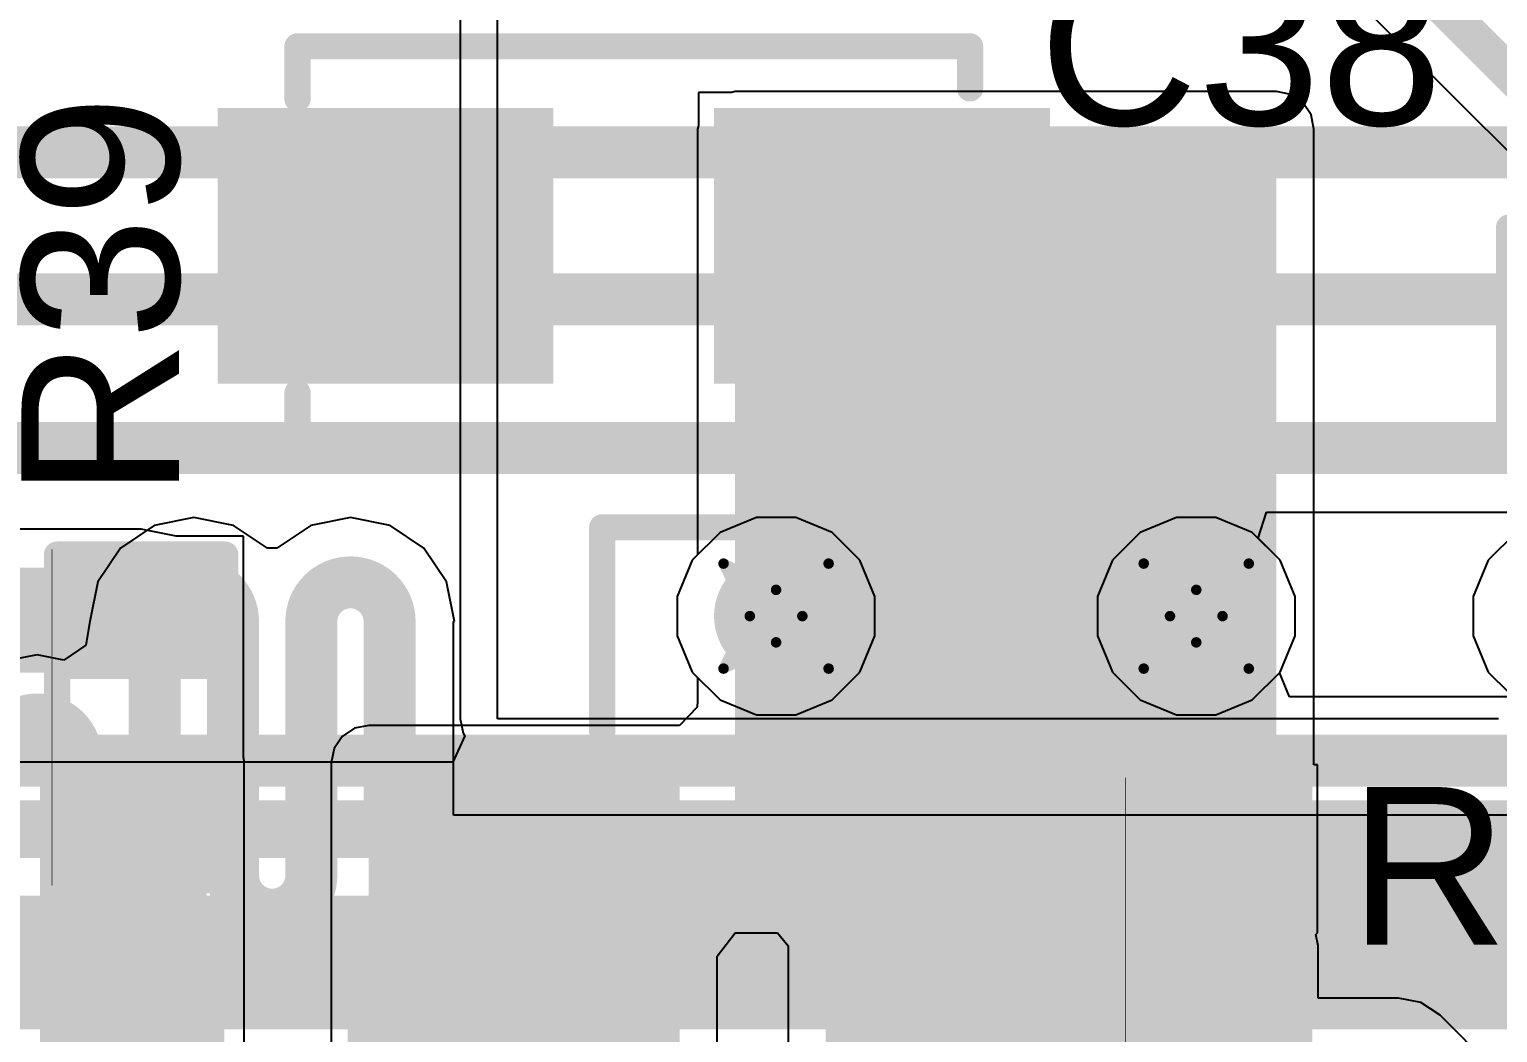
# Model space of a CAD drawing. Header units: inches. Extents: x -3 to 289, y -11 to 89.
# Drawn here: x 81.55 to 88.65, y 20.66 to 25.52 of the extents above; entities that cross this region are included whole.
import ezdxf

# ---------------------------------------------------------------- set-up
doc = ezdxf.new("R2010")
doc.units = ezdxf.units.IN
for name, color, linetype in [('Bottom Layer', 5, 'Continuous'), ('Drill Drawing', 1, 'Continuous'), ('Layer 1', 16, 'Continuous'), ('Layer 2', 76, 'Continuous'), ('Top Layer', 1, 'Continuous'), ('Top Overlay', 2, 'Continuous'), ('Top Paste', 8, 'Continuous'), ('Top Solder', 216, 'Continuous'), ('Via Holes', 16, 'Continuous')]:
    doc.layers.add(name, color=color, linetype=linetype)
doc.styles.add('Arial', font='', dxfattribs={"height": 0.2})
doc.styles.get('Arial').set_extended_font_data('Arial')

# ---------------------------------------------------------------- blocks, each defined once
blk = doc.blocks.new('SOT_23_3')
at = {"layer": 'Top Layer'}
for points in [[(-0.41, 1.46), (0.41, 1.46), (0.41, 0.54), (-0.41, 0.54)], [(-1.36, -0.54), (-0.54, -0.54), (-0.54, -1.46), (-1.36, -1.46)], [(0.54, -0.54), (1.36, -0.54), (1.36, -1.46), (0.54, -1.46)]]:
    blk.add_hatch(color=1, dxfattribs=at).paths.add_polyline_path(points)
at = {"layer": 'Top Paste'}
for points in [[(-0.41, 1.46), (0.41, 1.46), (0.41, 0.54), (-0.41, 0.54)], [(-1.36, -0.54), (-0.54, -0.54), (-0.54, -1.46), (-1.36, -1.46)], [(0.54, -0.54), (1.36, -0.54), (1.36, -1.46), (0.54, -1.46)]]:
    blk.add_hatch(color=8, dxfattribs=at).paths.add_polyline_path(points)
at = {"layer": 'Top Solder'}
for points in [[(-0.5116, 1.5616), (0.5116, 1.5616), (0.5116, 0.4384), (-0.5116, 0.4384)], [(-1.4616, -0.4384), (-0.4384, -0.4384), (-0.4384, -1.5616), (-1.4616, -1.5616)], [(0.4384, -0.4384), (1.4616, -0.4384), (1.4616, -1.5616), (0.4384, -1.5616)]]:
    blk.add_hatch(color=216, dxfattribs=at).paths.add_polyline_path(points)
at = {"layer": 'Top Overlay'}
for points in [[(-1.5494, 0.8128, 0.127, 0.127, 0), (-0.5588, 0.8128, 0.127, 0.127, 0)], [(-1.5494, 0.8128, 0.127, 0.127, 0), (-1.5494, -0.5842, 0.127, 0.127, 0)], [(0.5588, 0.8128, 0.127, 0.127, 0), (1.5494, 0.8128, 0.127, 0.127, 0)], [(1.5494, 0.8128, 0.127, 0.127, 0), (1.5494, -0.5842, 0.127, 0.127, 0)], [(-0.3302, -0.7874, 0.127, 0.127, 0), (0.3302, -0.7874, 0.127, 0.127, 0)], [(-1.6764, -1.0414, 0.127, 0.127, 0), (-1.6764, -1.2954, 0.127, 0.127, 0)], [(-1.6764, -1.0414, 0.127, 0.127, 0), (-1.5494, -1.1684, 0.127, 0.127, 0)], [(-1.5494, -1.1684, 0.127, 0.127, 0), (-1.6764, -1.2954, 0.127, 0.127, 0)]]:
    blk.add_lwpolyline(points, format="xyseb", dxfattribs=at)
for points in [[(-1.5812, 0.8128, 0.0635, 0.0635, 1), (-1.5176, 0.8128, 0.0635, 0.0635, 1)], [(-1.5812, 0.8128, 0.0635, 0.0635, 1), (-1.5176, 0.8128, 0.0635, 0.0635, 1)], [(-0.5905, 0.8128, 0.0635, 0.0635, 1), (-0.5271, 0.8128, 0.0635, 0.0635, 1)], [(0.5271, 0.8128, 0.0635, 0.0635, 1), (0.5905, 0.8128, 0.0635, 0.0635, 1)], [(1.5176, 0.8128, 0.0635, 0.0635, 1), (1.5812, 0.8128, 0.0635, 0.0635, 1)], [(1.5176, 0.8128, 0.0635, 0.0635, 1), (1.5812, 0.8128, 0.0635, 0.0635, 1)], [(-1.5812, -0.5842, 0.0635, 0.0635, 1), (-1.5176, -0.5842, 0.0635, 0.0635, 1)], [(1.5176, -0.5842, 0.0635, 0.0635, 1), (1.5812, -0.5842, 0.0635, 0.0635, 1)], [(-0.3619, -0.7874, 0.0635, 0.0635, 1), (-0.2984, -0.7874, 0.0635, 0.0635, 1)], [(0.2984, -0.7874, 0.0635, 0.0635, 1), (0.3619, -0.7874, 0.0635, 0.0635, 1)], [(-1.7082, -1.0414, 0.0635, 0.0635, 1), (-1.6446, -1.0414, 0.0635, 0.0635, 1)], [(-1.7082, -1.0414, 0.0635, 0.0635, 1), (-1.6446, -1.0414, 0.0635, 0.0635, 1)], [(-1.5812, -1.1684, 0.0635, 0.0635, 1), (-1.5176, -1.1684, 0.0635, 0.0635, 1)], [(-1.5812, -1.1684, 0.0635, 0.0635, 1), (-1.5176, -1.1684, 0.0635, 0.0635, 1)], [(-1.7082, -1.2954, 0.0635, 0.0635, 1), (-1.6446, -1.2954, 0.0635, 0.0635, 1)], [(-1.7082, -1.2954, 0.0635, 0.0635, 1), (-1.6446, -1.2954, 0.0635, 0.0635, 1)]]:
    blk.add_lwpolyline(points, format="xyseb", close=True, dxfattribs=at)
blk = doc.blocks.new('R___0402_31')
at = {"layer": 'Top Layer'}
for points in [[(-0.6985, -0.3175), (-0.6985, 0.3175), (-0.2413, 0.3175), (-0.2413, -0.3175)], [(0.2413, -0.3175), (0.2413, 0.3175), (0.6985, 0.3175), (0.6985, -0.3175)]]:
    blk.add_hatch(color=1, dxfattribs=at).paths.add_polyline_path(points)
at = {"layer": 'Top Paste'}
for points in [[(-0.6985, -0.3175), (-0.6985, 0.3175), (-0.2413, 0.3175), (-0.2413, -0.3175)], [(0.2413, -0.3175), (0.2413, 0.3175), (0.6985, 0.3175), (0.6985, -0.3175)]]:
    blk.add_hatch(color=8, dxfattribs=at).paths.add_polyline_path(points)
at = {"layer": 'Top Solder'}
for points in [[(-0.7535, -0.3725), (-0.7535, 0.3725), (-0.1863, 0.3725), (-0.1863, -0.3725)], [(0.1863, -0.3725), (0.1863, 0.3725), (0.7535, 0.3725), (0.7535, -0.3725)]]:
    blk.add_hatch(color=216, dxfattribs=at).paths.add_polyline_path(points)
at = {"layer": 'Top Overlay'}
for points in [[(0.7874, 0.4064, 0.127, 0.127, 0), (-0.7874, 0.4064, 0.127, 0.127, 0)], [(-0.7874, -0.4064, 0.127, 0.127, 0), (-0.7874, 0.4064, 0.127, 0.127, 0)], [(0.7874, -0.4064, 0.127, 0.127, 0), (0.7874, 0.4064, 0.127, 0.127, 0)], [(0.7874, -0.4064, 0.127, 0.127, 0), (-0.7874, -0.4064, 0.127, 0.127, 0)], [(0.8128, -0.4318, 0.00323, 0.00323, 0), (-0.8128, -0.4318, 0.00323, 0.00323, 0)]]:
    blk.add_lwpolyline(points, format="xyseb", dxfattribs=at)
for points in [[(-0.8191, 0.4064, 0.0635, 0.0635, 1), (-0.7556, 0.4064, 0.0635, 0.0635, 1)], [(-0.8191, 0.4064, 0.0635, 0.0635, 1), (-0.7556, 0.4064, 0.0635, 0.0635, 1)], [(0.7556, 0.4064, 0.0635, 0.0635, 1), (0.8191, 0.4064, 0.0635, 0.0635, 1)], [(0.7556, 0.4064, 0.0635, 0.0635, 1), (0.8191, 0.4064, 0.0635, 0.0635, 1)], [(-0.8191, -0.4064, 0.0635, 0.0635, 1), (-0.7556, -0.4064, 0.0635, 0.0635, 1)], [(-0.8191, -0.4064, 0.0635, 0.0635, 1), (-0.7556, -0.4064, 0.0635, 0.0635, 1)], [(0.7556, -0.4064, 0.0635, 0.0635, 1), (0.8191, -0.4064, 0.0635, 0.0635, 1)], [(0.7556, -0.4064, 0.0635, 0.0635, 1), (0.8191, -0.4064, 0.0635, 0.0635, 1)], [(-0.8136, -0.4318, 0.00161, 0.00161, 1), (-0.812, -0.4318, 0.00161, 0.00161, 1)], [(0.812, -0.4318, 0.00161, 0.00161, 1), (0.8136, -0.4318, 0.00161, 0.00161, 1)]]:
    blk.add_lwpolyline(points, format="xyseb", close=True, dxfattribs=at)
blk = doc.blocks.new('R___0402_32')
at = {"layer": 'Top Layer'}
for points in [[(-0.6985, -0.3175), (-0.6985, 0.3175), (-0.2413, 0.3175), (-0.2413, -0.3175)], [(0.2413, -0.3175), (0.2413, 0.3175), (0.6985, 0.3175), (0.6985, -0.3175)]]:
    blk.add_hatch(color=1, dxfattribs=at).paths.add_polyline_path(points)
at = {"layer": 'Top Paste'}
for points in [[(-0.6985, -0.3175), (-0.6985, 0.3175), (-0.2413, 0.3175), (-0.2413, -0.3175)], [(0.2413, -0.3175), (0.2413, 0.3175), (0.6985, 0.3175), (0.6985, -0.3175)]]:
    blk.add_hatch(color=8, dxfattribs=at).paths.add_polyline_path(points)
at = {"layer": 'Top Solder'}
for points in [[(-0.7535, -0.3725), (-0.7535, 0.3725), (-0.1863, 0.3725), (-0.1863, -0.3725)], [(0.1863, -0.3725), (0.1863, 0.3725), (0.7535, 0.3725), (0.7535, -0.3725)]]:
    blk.add_hatch(color=216, dxfattribs=at).paths.add_polyline_path(points)
at = {"layer": 'Top Overlay'}
for points in [[(0.7874, 0.4064, 0.127, 0.127, 0), (-0.7874, 0.4064, 0.127, 0.127, 0)], [(-0.7874, -0.4064, 0.127, 0.127, 0), (-0.7874, 0.4064, 0.127, 0.127, 0)], [(0.7874, -0.4064, 0.127, 0.127, 0), (0.7874, 0.4064, 0.127, 0.127, 0)], [(0.7874, -0.4064, 0.127, 0.127, 0), (-0.7874, -0.4064, 0.127, 0.127, 0)], [(0.8128, -0.4318, 0.00323, 0.00323, 0), (-0.8128, -0.4318, 0.00323, 0.00323, 0)]]:
    blk.add_lwpolyline(points, format="xyseb", dxfattribs=at)
for points in [[(-0.8191, 0.4064, 0.0635, 0.0635, 1), (-0.7556, 0.4064, 0.0635, 0.0635, 1)], [(-0.8191, 0.4064, 0.0635, 0.0635, 1), (-0.7556, 0.4064, 0.0635, 0.0635, 1)], [(0.7556, 0.4064, 0.0635, 0.0635, 1), (0.8191, 0.4064, 0.0635, 0.0635, 1)], [(0.7556, 0.4064, 0.0635, 0.0635, 1), (0.8191, 0.4064, 0.0635, 0.0635, 1)], [(-0.8191, -0.4064, 0.0635, 0.0635, 1), (-0.7556, -0.4064, 0.0635, 0.0635, 1)], [(-0.8191, -0.4064, 0.0635, 0.0635, 1), (-0.7556, -0.4064, 0.0635, 0.0635, 1)], [(0.7556, -0.4064, 0.0635, 0.0635, 1), (0.8191, -0.4064, 0.0635, 0.0635, 1)], [(0.7556, -0.4064, 0.0635, 0.0635, 1), (0.8191, -0.4064, 0.0635, 0.0635, 1)], [(-0.8136, -0.4318, 0.00161, 0.00161, 1), (-0.812, -0.4318, 0.00161, 0.00161, 1)], [(0.812, -0.4318, 0.00161, 0.00161, 1), (0.8136, -0.4318, 0.00161, 0.00161, 1)]]:
    blk.add_lwpolyline(points, format="xyseb", close=True, dxfattribs=at)
blk = doc.blocks.new('IND_0603__1608_M_______90')
at = {"layer": 'Top Layer'}
for points in [[(-1, 0.4), (-0.4, 0.4), (-0.4, -0.4), (-1, -0.4)], [(0.4, 0.4), (1, 0.4), (1, -0.4), (0.4, -0.4)]]:
    blk.add_hatch(color=1, dxfattribs=at).paths.add_polyline_path(points)
at = {"layer": 'Top Paste'}
for points in [[(-1, 0.4), (-0.4, 0.4), (-0.4, -0.4), (-1, -0.4)], [(0.4, 0.4), (1, 0.4), (1, -0.4), (0.4, -0.4)]]:
    blk.add_hatch(color=8, dxfattribs=at).paths.add_polyline_path(points)
at = {"layer": 'Top Solder'}
for points in [[(-1.1016, 0.5016), (-0.2984, 0.5016), (-0.2984, -0.5016), (-1.1016, -0.5016)], [(0.2984, 0.5016), (1.1016, 0.5016), (1.1016, -0.5016), (0.2984, -0.5016)]]:
    blk.add_hatch(color=216, dxfattribs=at).paths.add_polyline_path(points)
at = {"layer": 'Top Overlay'}
for points in [[(0.2286, 0.4572, 0.127, 0.127, 0), (-0.2032, 0.4572, 0.127, 0.127, 0)], [(0.2286, -0.4572, 0.127, 0.127, 0), (-0.2032, -0.4572, 0.127, 0.127, 0)]]:
    blk.add_lwpolyline(points, format="xyseb", dxfattribs=at)
for points in [[(-0.2349, 0.4572, 0.0635, 0.0635, 1), (-0.1714, 0.4572, 0.0635, 0.0635, 1)], [(0.1968, 0.4572, 0.0635, 0.0635, 1), (0.2604, 0.4572, 0.0635, 0.0635, 1)], [(-0.2349, -0.4572, 0.0635, 0.0635, 1), (-0.1714, -0.4572, 0.0635, 0.0635, 1)], [(0.1968, -0.4572, 0.0635, 0.0635, 1), (0.2604, -0.4572, 0.0635, 0.0635, 1)]]:
    blk.add_lwpolyline(points, format="xyseb", close=True, dxfattribs=at)
blk = doc.blocks.new('C____A_115')
at = {"layer": 'Top Layer'}
for points in [[(-1.91, 0.565), (-0.49, 0.565), (-0.49, -0.565), (-1.91, -0.565)], [(0.49, 0.565), (1.91, 0.565), (1.91, -0.565), (0.49, -0.565)]]:
    blk.add_hatch(color=1, dxfattribs=at).paths.add_polyline_path(points)
at = {"layer": 'Top Paste'}
for points in [[(-1.91, 0.565), (-0.49, 0.565), (-0.49, -0.565), (-1.91, -0.565)], [(0.49, 0.565), (1.91, 0.565), (1.91, -0.565), (0.49, -0.565)]]:
    blk.add_hatch(color=8, dxfattribs=at).paths.add_polyline_path(points)
at = {"layer": 'Top Solder'}
for points in [[(-2.0116, 0.6666), (-0.3884, 0.6666), (-0.3884, -0.6666), (-2.0116, -0.6666)], [(0.3884, 0.6666), (2.0116, 0.6666), (2.0116, -0.6666), (0.3884, -0.6666)]]:
    blk.add_hatch(color=216, dxfattribs=at).paths.add_polyline_path(points)
at = {"layer": 'Top Overlay'}
for points in [[(1.6256, 0.9652, 0.127, 0.127, 0), (-1.6256, 0.9652, 0.127, 0.127, 0)], [(-1.6256, 0.9652, 0.127, 0.127, 0), (-1.6256, 0.762, 0.127, 0.127, 0)], [(1.6256, 0.9652, 0.127, 0.127, 0), (1.6256, 0.7112, 0.127, 0.127, 0)], [(-2.4192, 0.3254, 0.2, 0.2, 0), (-2.4192, -0.2746, 0.2, 0.2, 0)], [(-2.1192, 0.0254, 0.2, 0.2, 0), (-2.7192, 0.0254, 0.2, 0.2, 0)], [(-1.6256, -0.762, 0.127, 0.127, 0), (-1.6256, -0.9652, 0.127, 0.127, 0)], [(1.6256, -0.7112, 0.127, 0.127, 0), (1.6256, -0.9652, 0.127, 0.127, 0)], [(1.6256, -0.9652, 0.127, 0.127, 0), (-1.6256, -0.9652, 0.127, 0.127, 0)]]:
    blk.add_lwpolyline(points, format="xyseb", dxfattribs=at)
for points in [[(-1.6574, 0.9652, 0.0635, 0.0635, 1), (-1.5938, 0.9652, 0.0635, 0.0635, 1)], [(-1.6574, 0.9652, 0.0635, 0.0635, 1), (-1.5938, 0.9652, 0.0635, 0.0635, 1)], [(1.5938, 0.9652, 0.0635, 0.0635, 1), (1.6574, 0.9652, 0.0635, 0.0635, 1)], [(1.5938, 0.9652, 0.0635, 0.0635, 1), (1.6574, 0.9652, 0.0635, 0.0635, 1)], [(-1.6574, 0.762, 0.0635, 0.0635, 1), (-1.5938, 0.762, 0.0635, 0.0635, 1)], [(1.5938, 0.7112, 0.0635, 0.0635, 1), (1.6574, 0.7112, 0.0635, 0.0635, 1)], [(-2.4692, 0.3254, 0.1, 0.1, 1), (-2.3692, 0.3254, 0.1, 0.1, 1)], [(-2.7692, 0.0254, 0.1, 0.1, 1), (-2.6692, 0.0254, 0.1, 0.1, 1)], [(-2.1692, 0.0254, 0.1, 0.1, 1), (-2.0692, 0.0254, 0.1, 0.1, 1)], [(-2.4692, -0.2746, 0.1, 0.1, 1), (-2.3692, -0.2746, 0.1, 0.1, 1)], [(-1.6574, -0.762, 0.0635, 0.0635, 1), (-1.5938, -0.762, 0.0635, 0.0635, 1)], [(1.5938, -0.7112, 0.0635, 0.0635, 1), (1.6574, -0.7112, 0.0635, 0.0635, 1)], [(-1.6574, -0.9652, 0.0635, 0.0635, 1), (-1.5938, -0.9652, 0.0635, 0.0635, 1)], [(-1.6574, -0.9652, 0.0635, 0.0635, 1), (-1.5938, -0.9652, 0.0635, 0.0635, 1)], [(1.5938, -0.9652, 0.0635, 0.0635, 1), (1.6574, -0.9652, 0.0635, 0.0635, 1)], [(1.5938, -0.9652, 0.0635, 0.0635, 1), (1.6574, -0.9652, 0.0635, 0.0635, 1)]]:
    blk.add_lwpolyline(points, format="xyseb", close=True, dxfattribs=at)
blk = doc.blocks.new('C___0603_126')
at = {"layer": 'Top Layer'}
for points in [[(-0.381, 0.4445), (-0.381, -0.4445), (-1.143, -0.4445), (-1.143, 0.4445)], [(1.143, 0.4445), (1.143, -0.4445), (0.381, -0.4445), (0.381, 0.4445)]]:
    blk.add_hatch(color=1, dxfattribs=at).paths.add_polyline_path(points)
at = {"layer": 'Top Paste'}
for points in [[(-0.381, 0.4445), (-0.381, -0.4445), (-1.143, -0.4445), (-1.143, 0.4445)], [(1.143, 0.4445), (1.143, -0.4445), (0.381, -0.4445), (0.381, 0.4445)]]:
    blk.add_hatch(color=8, dxfattribs=at).paths.add_polyline_path(points)
at = {"layer": 'Top Solder'}
for points in [[(-0.321, 0.5045), (-0.321, -0.5045), (-1.203, -0.5045), (-1.203, 0.5045)], [(1.203, 0.5045), (1.203, -0.5045), (0.321, -0.5045), (0.321, 0.5045)]]:
    blk.add_hatch(color=216, dxfattribs=at).paths.add_polyline_path(points)
at = {"layer": 'Top Overlay'}
for points in [[(-1.2446, 0.5334, 0.127, 0.127, 0), (-0.4572, 0.5334, 0.127, 0.127, 0)], [(-1.2446, -0.5334, 0.127, 0.127, 0), (-1.2446, 0.5334, 0.127, 0.127, 0)], [(0.4572, 0.5334, 0.127, 0.127, 0), (1.2446, 0.5334, 0.127, 0.127, 0)], [(1.2446, -0.5334, 0.127, 0.127, 0), (1.2446, 0.5334, 0.127, 0.127, 0)], [(-1.2446, -0.5334, 0.127, 0.127, 0), (-0.4572, -0.5334, 0.127, 0.127, 0)], [(0.4572, -0.5334, 0.127, 0.127, 0), (1.2446, -0.5334, 0.127, 0.127, 0)]]:
    blk.add_lwpolyline(points, format="xyseb", dxfattribs=at)
for points in [[(-1.2764, 0.5334, 0.0635, 0.0635, 1), (-1.2128, 0.5334, 0.0635, 0.0635, 1)], [(-1.2764, 0.5334, 0.0635, 0.0635, 1), (-1.2128, 0.5334, 0.0635, 0.0635, 1)], [(-0.4889, 0.5334, 0.0635, 0.0635, 1), (-0.4254, 0.5334, 0.0635, 0.0635, 1)], [(0.4254, 0.5334, 0.0635, 0.0635, 1), (0.4889, 0.5334, 0.0635, 0.0635, 1)], [(1.2128, 0.5334, 0.0635, 0.0635, 1), (1.2764, 0.5334, 0.0635, 0.0635, 1)], [(1.2128, 0.5334, 0.0635, 0.0635, 1), (1.2764, 0.5334, 0.0635, 0.0635, 1)], [(-1.2764, -0.5334, 0.0635, 0.0635, 1), (-1.2128, -0.5334, 0.0635, 0.0635, 1)], [(-1.2764, -0.5334, 0.0635, 0.0635, 1), (-1.2128, -0.5334, 0.0635, 0.0635, 1)], [(-0.4889, -0.5334, 0.0635, 0.0635, 1), (-0.4254, -0.5334, 0.0635, 0.0635, 1)], [(0.4254, -0.5334, 0.0635, 0.0635, 1), (0.4889, -0.5334, 0.0635, 0.0635, 1)], [(1.2128, -0.5334, 0.0635, 0.0635, 1), (1.2764, -0.5334, 0.0635, 0.0635, 1)], [(1.2128, -0.5334, 0.0635, 0.0635, 1), (1.2764, -0.5334, 0.0635, 0.0635, 1)]]:
    blk.add_lwpolyline(points, format="xyseb", close=True, dxfattribs=at)

msp = doc.modelspace()

# ---------------------------------------------------------------- hatches: boundary and pattern name
at = {"layer": 'Bottom Layer'}
h = msp.add_hatch(color=5, dxfattribs=at)
edge = h.paths.add_edge_path()
edge.add_arc((85.1634, 22.6788), 0.3, 0, 360)
h = msp.add_hatch(color=5, dxfattribs=at)
edge = h.paths.add_edge_path()
edge.add_arc((87.1947, 22.6788), 0.3, 0, 360)
at = {"layer": 'Layer 1'}
h = msp.add_hatch(color=16, dxfattribs=at)
edge = h.paths.add_edge_path()
edge.add_arc((85.1634, 22.6788), 0.3, 0, 360)
h = msp.add_hatch(color=16, dxfattribs=at)
edge = h.paths.add_edge_path()
edge.add_arc((87.1947, 22.6788), 0.3, 0, 360)
at = {"layer": 'Layer 2'}
h = msp.add_hatch(color=76, dxfattribs=at)
edge = h.paths.add_edge_path()
edge.add_arc((85.1634, 22.6788), 0.3, 0, 360)
h = msp.add_hatch(color=76, dxfattribs=at)
edge = h.paths.add_edge_path()
edge.add_arc((87.1947, 22.6788), 0.3, 0, 360)
at = {"layer": 'Top Layer'}
for points in [[(84.9655, 21.3273), (87.5821, 21.3273), (87.5821, 25.0347), (84.9655, 25.0347)], [(81.6049, 20.0356), (82.4114, 20.0356), (82.4114, 21.9788), (81.6049, 21.9788)], [(84.6967, 20.0095), (84.6967, 21.9689), (83.1939, 21.9689), (83.1939, 20.0095)], [(85.4032, 20.0095), (87.603, 20.0095), (87.603, 21.0833), (85.4032, 21.0833)]]:
    msp.add_hatch(color=1, dxfattribs=at).paths.add_polyline_path(points)
h = msp.add_hatch(color=1, dxfattribs=at)
edge = h.paths.add_edge_path()
edge.add_arc((85.1634, 22.6788), 0.3, 0, 360)
h = msp.add_hatch(color=1, dxfattribs=at)
edge = h.paths.add_edge_path()
edge.add_arc((87.1947, 22.6788), 0.3, 0, 360)
at = {"layer": 'Via Holes'}
h = msp.add_hatch(color=7, dxfattribs=at)
edge = h.paths.add_edge_path()
edge.add_arc((85.1634, 22.6788), 0.15, 0, 360)
h = msp.add_hatch(color=7, dxfattribs=at)
edge = h.paths.add_edge_path()
edge.add_arc((87.1947, 22.6788), 0.15, 0, 360)

# ---------------------------------------------------------------- linework, layer by layer
at = {"layer": 'Bottom Layer'}
for p, q in [((83.6361, 31.7191), (83.6361, 22.182)), ((83.8174, 22.182), (83.8174, 31.7191)), ((88.741, 23.0839), (88.6066, 22.9495)), ((88.6066, 22.9495), (88.5339, 22.7739)), ((88.5339, 22.7739), (88.5339, 22.5838)), ((88.5339, 22.5838), (88.6066, 22.4082)), ((88.6066, 22.4082), (88.7058, 22.309)), ((83.6361, 22.182), (83.6499, 22.1126)), ((88.656, 22.182), (83.8174, 22.182)), ((83.6588, 22.0993), (83.6, 21.9723)), ((83.6499, 22.1126), (83.6588, 22.0993)), ((83.6, 21.9723), (81.4877, 21.9723))]:
    msp.add_line(p, q, dxfattribs=at)
for points in [[(81.3536, 21.6486, 0.2794, 0.2794, 0), (92.9986, 21.6486, 0.2794, 0.2794, 0)], [(80.9063, 21.029, 0.2794, 0.2794, 0), (93.7839, 21.029, 0.2794, 0.2794, 0)]]:
    msp.add_lwpolyline(points, format="xyseb", dxfattribs=at)
at = {"layer": 'Drill Drawing'}
for points in [[(84.9094, 22.9328, 0.0508, 0.0508, 0), (85.1634, 22.8058, 0.0508, 0.0508, 0)], [(84.9094, 22.9328, 0.0508, 0.0508, 0), (85.0364, 22.6788, 0.0508, 0.0508, 0)], [(85.1634, 22.8058, 0.0508, 0.0508, 0), (85.4174, 22.9328, 0.0508, 0.0508, 0)], [(85.2904, 22.6788, 0.0508, 0.0508, 0), (85.4174, 22.9328, 0.0508, 0.0508, 0)], [(86.9407, 22.9328, 0.0508, 0.0508, 0), (87.1947, 22.8058, 0.0508, 0.0508, 0)], [(86.9407, 22.9328, 0.0508, 0.0508, 0), (87.0677, 22.6788, 0.0508, 0.0508, 0)], [(87.1947, 22.8058, 0.0508, 0.0508, 0), (87.4487, 22.9328, 0.0508, 0.0508, 0)], [(87.3217, 22.6788, 0.0508, 0.0508, 0), (87.4487, 22.9328, 0.0508, 0.0508, 0)], [(84.9094, 22.4248, 0.0508, 0.0508, 0), (85.0364, 22.6788, 0.0508, 0.0508, 0)], [(85.2904, 22.6788, 0.0508, 0.0508, 0), (85.4174, 22.4248, 0.0508, 0.0508, 0)], [(86.9407, 22.4248, 0.0508, 0.0508, 0), (87.0677, 22.6788, 0.0508, 0.0508, 0)], [(87.3217, 22.6788, 0.0508, 0.0508, 0), (87.4487, 22.4248, 0.0508, 0.0508, 0)], [(84.9094, 22.4248, 0.0508, 0.0508, 0), (85.1634, 22.5518, 0.0508, 0.0508, 0)], [(85.1634, 22.5518, 0.0508, 0.0508, 0), (85.4174, 22.4248, 0.0508, 0.0508, 0)], [(86.9407, 22.4248, 0.0508, 0.0508, 0), (87.1947, 22.5518, 0.0508, 0.0508, 0)], [(87.1947, 22.5518, 0.0508, 0.0508, 0), (87.4487, 22.4248, 0.0508, 0.0508, 0)]]:
    msp.add_lwpolyline(points, format="xyseb", dxfattribs=at)
for points in [[(84.8967, 22.9328, 0.0254, 0.0254, 1), (84.9221, 22.9328, 0.0254, 0.0254, 1)], [(84.8967, 22.9328, 0.0254, 0.0254, 1), (84.9221, 22.9328, 0.0254, 0.0254, 1)], [(85.4047, 22.9328, 0.0254, 0.0254, 1), (85.4301, 22.9328, 0.0254, 0.0254, 1)], [(85.4047, 22.9328, 0.0254, 0.0254, 1), (85.4301, 22.9328, 0.0254, 0.0254, 1)], [(86.928, 22.9328, 0.0254, 0.0254, 1), (86.9534, 22.9328, 0.0254, 0.0254, 1)], [(86.928, 22.9328, 0.0254, 0.0254, 1), (86.9534, 22.9328, 0.0254, 0.0254, 1)], [(87.436, 22.9328, 0.0254, 0.0254, 1), (87.4614, 22.9328, 0.0254, 0.0254, 1)], [(87.436, 22.9328, 0.0254, 0.0254, 1), (87.4614, 22.9328, 0.0254, 0.0254, 1)], [(85.1507, 22.8058, 0.0254, 0.0254, 1), (85.1761, 22.8058, 0.0254, 0.0254, 1)], [(85.1507, 22.8058, 0.0254, 0.0254, 1), (85.1761, 22.8058, 0.0254, 0.0254, 1)], [(87.182, 22.8058, 0.0254, 0.0254, 1), (87.2074, 22.8058, 0.0254, 0.0254, 1)], [(87.182, 22.8058, 0.0254, 0.0254, 1), (87.2074, 22.8058, 0.0254, 0.0254, 1)], [(85.0237, 22.6788, 0.0254, 0.0254, 1), (85.0491, 22.6788, 0.0254, 0.0254, 1)], [(85.0237, 22.6788, 0.0254, 0.0254, 1), (85.0491, 22.6788, 0.0254, 0.0254, 1)], [(85.2777, 22.6788, 0.0254, 0.0254, 1), (85.3031, 22.6788, 0.0254, 0.0254, 1)], [(85.2777, 22.6788, 0.0254, 0.0254, 1), (85.3031, 22.6788, 0.0254, 0.0254, 1)], [(87.055, 22.6788, 0.0254, 0.0254, 1), (87.0804, 22.6788, 0.0254, 0.0254, 1)], [(87.055, 22.6788, 0.0254, 0.0254, 1), (87.0804, 22.6788, 0.0254, 0.0254, 1)], [(87.309, 22.6788, 0.0254, 0.0254, 1), (87.3344, 22.6788, 0.0254, 0.0254, 1)], [(87.309, 22.6788, 0.0254, 0.0254, 1), (87.3344, 22.6788, 0.0254, 0.0254, 1)], [(85.1507, 22.5518, 0.0254, 0.0254, 1), (85.1761, 22.5518, 0.0254, 0.0254, 1)], [(85.1507, 22.5518, 0.0254, 0.0254, 1), (85.1761, 22.5518, 0.0254, 0.0254, 1)], [(87.182, 22.5518, 0.0254, 0.0254, 1), (87.2074, 22.5518, 0.0254, 0.0254, 1)], [(87.182, 22.5518, 0.0254, 0.0254, 1), (87.2074, 22.5518, 0.0254, 0.0254, 1)], [(84.8967, 22.4248, 0.0254, 0.0254, 1), (84.9221, 22.4248, 0.0254, 0.0254, 1)], [(84.8967, 22.4248, 0.0254, 0.0254, 1), (84.9221, 22.4248, 0.0254, 0.0254, 1)], [(85.4047, 22.4248, 0.0254, 0.0254, 1), (85.4301, 22.4248, 0.0254, 0.0254, 1)], [(85.4047, 22.4248, 0.0254, 0.0254, 1), (85.4301, 22.4248, 0.0254, 0.0254, 1)], [(86.928, 22.4248, 0.0254, 0.0254, 1), (86.9534, 22.4248, 0.0254, 0.0254, 1)], [(86.928, 22.4248, 0.0254, 0.0254, 1), (86.9534, 22.4248, 0.0254, 0.0254, 1)], [(87.436, 22.4248, 0.0254, 0.0254, 1), (87.4614, 22.4248, 0.0254, 0.0254, 1)], [(87.436, 22.4248, 0.0254, 0.0254, 1), (87.4614, 22.4248, 0.0254, 0.0254, 1)]]:
    msp.add_lwpolyline(points, format="xyseb", close=True, dxfattribs=at)
at = {"layer": 'Layer 1'}
for p, q in [((87.4939, 23.0553), (87.5343, 23.1823)), ((87.5343, 23.1823), (89.5532, 23.1823)), ((87.5997, 22.9495), (87.4939, 23.0553)), ((87.6725, 22.7739), (87.5997, 22.9495)), ((87.6725, 22.5838), (87.6725, 22.7739)), ((87.5997, 22.4082), (87.6725, 22.5838)), ((87.5972, 22.4056), (87.5997, 22.4082)), ((87.6458, 22.2883), (87.5972, 22.4056)), ((89.4081, 22.2883), (87.6458, 22.2883))]:
    msp.add_line(p, q, dxfattribs=at)
for points in [[(77.8773, 24.9223, 0.2515, 0.2515, 0), (95.1309, 24.9223, 0.2515, 0.2515, 0)], [(76.0376, 24.2116, 0.2515, 0.2515, 0), (96.454, 24.2116, 0.2515, 0.2515, 0)], [(75.9289, 23.4918, 0.2515, 0.2515, 0), (102.3505, 23.4918, 0.2515, 0.2515, 0)], [(80.6606, 21.9788, 0.2515, 0.2515, 0), (103.6255, 21.9788, 0.2515, 0.2515, 0)], [(76.4849, 21.201, 0.2515, 0.2515, 0), (100.9624, 21.201, 0.2515, 0.2515, 0)]]:
    msp.add_lwpolyline(points, format="xyseb", dxfattribs=at)
at = {"layer": 'Layer 2'}
for p, q in [((82.3488, 23.1552), (82.1566, 23.117)), ((82.5411, 23.117), (82.3488, 23.1552)), ((83.1058, 23.1552), (82.9135, 23.117)), ((83.298, 23.117), (83.1058, 23.1552)), ((85.0683, 23.1566), (84.8927, 23.0839)), ((85.2584, 23.1566), (85.0683, 23.1566)), ((85.434, 23.0839), (85.2584, 23.1566)), ((87.0996, 23.1566), (86.924, 23.0839)), ((87.2897, 23.1566), (87.0996, 23.1566)), ((87.4653, 23.0839), (87.2897, 23.1566)), ((82.1566, 23.117), (81.9936, 23.0081)), ((82.7041, 23.0081), (82.5411, 23.117)), ((82.9135, 23.117), (82.7505, 23.0081)), ((83.461, 23.0081), (83.298, 23.117)), ((84.8927, 23.0839), (84.7583, 22.9495)), ((85.5684, 22.9495), (85.434, 23.0839)), ((86.924, 23.0839), (86.7896, 22.9495)), ((87.5997, 22.9495), (87.4653, 23.0839)), ((81.9936, 23.0081), (81.8847, 22.8451)), ((82.7505, 23.0081), (82.7041, 23.0081)), ((83.5699, 22.8451), (83.461, 23.0081)), ((84.7583, 22.9495), (84.6856, 22.7739)), ((85.6412, 22.7739), (85.5684, 22.9495)), ((86.7896, 22.9495), (86.7169, 22.7739)), ((87.6725, 22.7739), (87.5997, 22.9495)), ((81.8847, 22.8451), (81.8464, 22.6528)), ((83.6082, 22.6528), (83.5699, 22.8451)), ((84.6856, 22.7739), (84.6856, 22.5838)), ((85.6412, 22.5838), (85.6412, 22.7739)), ((86.7169, 22.7739), (86.7169, 22.5838)), ((87.6725, 22.5838), (87.6725, 22.7739)), ((81.8464, 22.6528), (81.8264, 22.5379)), ((81.8464, 22.6528), (81.8464, 22.6528)), ((83.6045, 21.716), (83.6045, 22.6528)), ((83.6045, 22.6528), (83.6082, 22.6528)), ((84.6856, 22.5838), (84.7583, 22.4082)), ((85.5684, 22.4082), (85.6412, 22.5838)), ((86.7169, 22.5838), (86.7896, 22.4082)), ((87.5997, 22.4082), (87.6725, 22.5838)), ((81.8264, 22.5379), (81.7207, 22.4663)), ((81.5919, 22.4919), (81.3997, 22.4536)), ((81.7207, 22.4663), (81.5919, 22.4919)), ((84.7583, 22.4082), (84.8927, 22.2738)), ((85.434, 22.2738), (85.5684, 22.4082)), ((86.7896, 22.4082), (86.924, 22.2738)), ((87.4653, 22.2738), (87.5997, 22.4082)), ((84.8927, 22.2738), (85.0683, 22.201)), ((85.2584, 22.201), (85.434, 22.2738)), ((86.924, 22.2738), (87.0996, 22.201)), ((87.2897, 22.201), (87.4653, 22.2738)), ((85.0683, 22.201), (85.2584, 22.201)), ((87.0996, 22.201), (87.2897, 22.201)), ((97.8542, 21.716), (83.6045, 21.716))]:
    msp.add_line(p, q, dxfattribs=at)
for points in [[(82.1596, 22.6528, 0.2515, 0.2515, -1), (82.5381, 22.6528, 0.2515, 0.2515, 0)], [(82.9165, 22.6528, 0.2515, 0.2515, -1), (83.295, 22.6528, 0.2515, 0.2515, 0)], [(82.1596, 21.4237, 0.2515, 0.2515, 0), (82.1596, 22.6528, 0.2515, 0.2515, 0)], [(82.5381, 21.4237, 0.2515, 0.2515, 0), (82.5381, 22.6528, 0.2515, 0.2515, 0)], [(82.9165, 21.4237, 0.2515, 0.2515, 0), (82.9165, 22.6528, 0.2515, 0.2515, 0)], [(83.295, 21.658, 0.2515, 0.2515, 0), (83.295, 22.6528, 0.2515, 0.2515, 0)], [(81.4027, 21.9895, 0.2515, 0.2515, -1), (81.7812, 21.9895, 0.2515, 0.2515, 0)], [(81.7812, 21.4237, 0.2515, 0.2515, 0), (81.7812, 21.9895, 0.2515, 0.2515, 0)], [(83.5465, 21.4066, 0.2515, 0.2515, -0.414214), (83.295, 21.658, 0.2515, 0.2515, 0)], [(82.1596, 21.4237, 0.2515, 0.2515, -1), (81.7812, 21.4237, 0.2515, 0.2515, 0)], [(82.9165, 21.4237, 0.2515, 0.2515, -1), (82.5381, 21.4237, 0.2515, 0.2515, 0)], [(83.5465, 21.4066, 0.2515, 0.2515, 0), (84.0507, 21.4066, 0.2515, 0.2515, 0)], [(84.0507, 21.4066, 0.2515, 0.2515, 0), (97.8543, 21.4066, 0.2515, 0.2515, 0)], [(77.9122, 20.8052, 0.2515, 0.2515, 0), (97.2615, 20.8052, 0.2515, 0.2515, 0)]]:
    msp.add_lwpolyline(points, format="xyseb", dxfattribs=at)
for points in [[(82.0967, 22.6528, 0.1257, 0.1257, 1), (82.2225, 22.6528, 0.1257, 0.1257, 1)], [(82.0967, 22.6528, 0.1257, 0.1257, 1), (82.2225, 22.6528, 0.1257, 0.1257, 1)], [(82.4752, 22.6528, 0.1257, 0.1257, 1), (82.6009, 22.6528, 0.1257, 0.1257, 1)], [(82.4752, 22.6528, 0.1257, 0.1257, 1), (82.6009, 22.6528, 0.1257, 0.1257, 1)], [(82.8537, 22.6528, 0.1257, 0.1257, 1), (82.9794, 22.6528, 0.1257, 0.1257, 1)], [(82.8537, 22.6528, 0.1257, 0.1257, 1), (82.9794, 22.6528, 0.1257, 0.1257, 1)], [(83.2321, 22.6528, 0.1257, 0.1257, 1), (83.3579, 22.6528, 0.1257, 0.1257, 1)], [(83.2321, 22.6528, 0.1257, 0.1257, 1), (83.3579, 22.6528, 0.1257, 0.1257, 1)], [(81.7183, 21.9895, 0.1257, 0.1257, 1), (81.844, 21.9895, 0.1257, 0.1257, 1)], [(81.7183, 21.9895, 0.1257, 0.1257, 1), (81.844, 21.9895, 0.1257, 0.1257, 1)], [(83.2321, 21.658, 0.1257, 0.1257, 1), (83.3579, 21.658, 0.1257, 0.1257, 1)], [(83.2321, 21.658, 0.1257, 0.1257, 1), (83.3579, 21.658, 0.1257, 0.1257, 1)], [(81.7183, 21.4237, 0.1257, 0.1257, 1), (81.844, 21.4237, 0.1257, 0.1257, 1)], [(81.7183, 21.4237, 0.1257, 0.1257, 1), (81.844, 21.4237, 0.1257, 0.1257, 1)], [(82.0967, 21.4237, 0.1257, 0.1257, 1), (82.2225, 21.4237, 0.1257, 0.1257, 1)], [(82.0967, 21.4237, 0.1257, 0.1257, 1), (82.2225, 21.4237, 0.1257, 0.1257, 1)], [(82.4752, 21.4237, 0.1257, 0.1257, 1), (82.6009, 21.4237, 0.1257, 0.1257, 1)], [(82.4752, 21.4237, 0.1257, 0.1257, 1), (82.6009, 21.4237, 0.1257, 0.1257, 1)], [(82.8537, 21.4237, 0.1257, 0.1257, 1), (82.9794, 21.4237, 0.1257, 0.1257, 1)], [(82.8537, 21.4237, 0.1257, 0.1257, 1), (82.9794, 21.4237, 0.1257, 0.1257, 1)], [(83.4836, 21.4066, 0.1257, 0.1257, 1), (83.6093, 21.4066, 0.1257, 0.1257, 1)], [(83.4836, 21.4066, 0.1257, 0.1257, 1), (83.6093, 21.4066, 0.1257, 0.1257, 1)], [(83.9878, 21.4066, 0.1257, 0.1257, 1), (84.1135, 21.4066, 0.1257, 0.1257, 1)], [(83.9878, 21.4066, 0.1257, 0.1257, 1), (84.1135, 21.4066, 0.1257, 0.1257, 1)]]:
    msp.add_lwpolyline(points, format="xyseb", close=True, dxfattribs=at)
at = {"layer": 'Top Layer'}
for p, q in [((87.54, 26.0893), (88.9928, 24.6366)), ((84.948, 25.2125), (84.7877, 25.2125)), ((84.7877, 25.2125), (84.7877, 25.0522)), ((84.9655, 25.216), (84.948, 25.2125)), ((87.5821, 25.216), (84.9655, 25.216)), ((87.6514, 25.2022), (87.5821, 25.216)), ((87.7102, 25.1629), (87.6514, 25.2022)), ((87.7495, 25.1041), (87.7102, 25.1629)), ((87.7633, 25.0347), (87.7495, 25.1041)), ((84.7877, 25.0522), (84.7842, 25.0347)), ((84.7842, 25.0347), (84.7842, 22.9754)), ((87.7633, 21.9596), (87.7633, 25.0347)), ((82.0939, 23.099), (77.7389, 23.099)), ((82.2624, 23.0655), (82.0939, 23.099)), ((82.2629, 23.0652), (82.2624, 23.0655)), ((82.5892, 23.0652), (82.2629, 23.0652)), ((82.5892, 22.2524), (82.5892, 23.0652)), ((84.7583, 22.9495), (84.6856, 22.7739)), ((84.7842, 22.9754), (84.7583, 22.9495)), ((84.6856, 22.7739), (84.6856, 22.5838)), ((84.6856, 22.5838), (84.7583, 22.4082)), ((84.7583, 22.4082), (84.7842, 22.3823)), ((84.7842, 22.3823), (84.7842, 22.2692)), ((82.5892, 22.1254), (82.5892, 22.2524)), ((82.5892, 22.2524), (82.5892, 22.2524)), ((84.7814, 22.2382), (84.6967, 22.1502)), ((84.7842, 22.2692), (84.7814, 22.2382)), ((83.1939, 22.1502), (83.1245, 22.1364)), ((84.6967, 22.1502), (83.1939, 22.1502)), ((82.5892, 21.9963), (82.5892, 22.1254)), ((82.5892, 22.1254), (82.5892, 22.1254)), ((83.0657, 22.0971), (83.0264, 22.0383)), ((83.1245, 22.1364), (83.0657, 22.0971)), ((83.0264, 22.0383), (83.0126, 21.9689)), ((82.5927, 21.9788), (82.5892, 21.9963)), ((82.5927, 20.0356), (82.5927, 21.9788)), ((83.0126, 21.9689), (83.0126, 20.0095)), ((87.7808, 21.9596), (87.7633, 21.9596)), ((87.7808, 21.1468), (87.7808, 21.9596)), ((84.878, 21.0339), (84.9655, 21.146)), ((84.9655, 21.146), (85.1705, 21.146)), ((85.1705, 21.146), (85.2219, 21.0833)), ((85.2219, 21.0833), (85.2219, 20.0095)), ((87.7734, 21.1378), (87.7808, 21.1468)), ((87.7843, 21.0833), (87.7734, 21.1378)), ((87.7808, 21.1468), (87.7808, 21.1468)), ((87.7843, 20.8313), (87.7843, 21.0833)), ((84.878, 20.0095), (84.878, 21.0339)), ((88.1718, 20.8313), (87.7843, 20.8313)), ((88.2808, 20.8096), (88.1718, 20.8313)), ((88.1718, 20.8313), (88.1718, 20.8313)), ((88.3732, 20.7478), (88.2808, 20.8096)), ((89.0074, 20.1137), (88.3732, 20.7478))]:
    msp.add_line(p, q, dxfattribs=at)
for points in [[(87.6527, 26.3612, 0.1778, 0.1778, 0), (89.185, 24.8288, 0.1778, 0.1778, 0)], [(77.7156, 22.6588, 0.508, 0.508, 0), (82.0939, 22.6588, 0.508, 0.508, 0)]]:
    msp.add_lwpolyline(points, format="xyseb", dxfattribs=at)
msp.add_lwpolyline([(81.9669, 22.6588, 0.254, 0.254, 1), (82.2209, 22.6588, 0.254, 0.254, 1)], format="xyseb", close=True, dxfattribs=at)

# ---------------------------------------------------------------- block references
for name, p, rotation in [('C____A_115', (84.4755, 24.4697), 180), ('SOT_23_3', (85.1355, 21.5589), 90), ('R___0402_31', (82.0939, 22.1889), 270), ('R___0402_32', (87.2855, 21.0833), 270), ('IND_0603__1608_M_______90', (82.7939, 20.4356), 180)]:
    msp.add_blockref(name, p, dxfattribs=dict(rotation=rotation))
msp.add_blockref('C___0603_126', (89.9515, 24.0252))

# ---------------------------------------------------------------- texts
at = {"layer": 'Top Overlay', "style": 'Arial'}
for s, p in [('C38', (86.4339, 25.054)), ('R38', (87.9325, 21.0899))]:
    msp.add_text(s, height=0.762, dxfattribs=at).set_placement(p)
msp.add_text('R39', height=0.762, rotation=90, dxfattribs=at).set_placement((82.2773, 23.2468))

doc.saveas('drawing.dxf')
